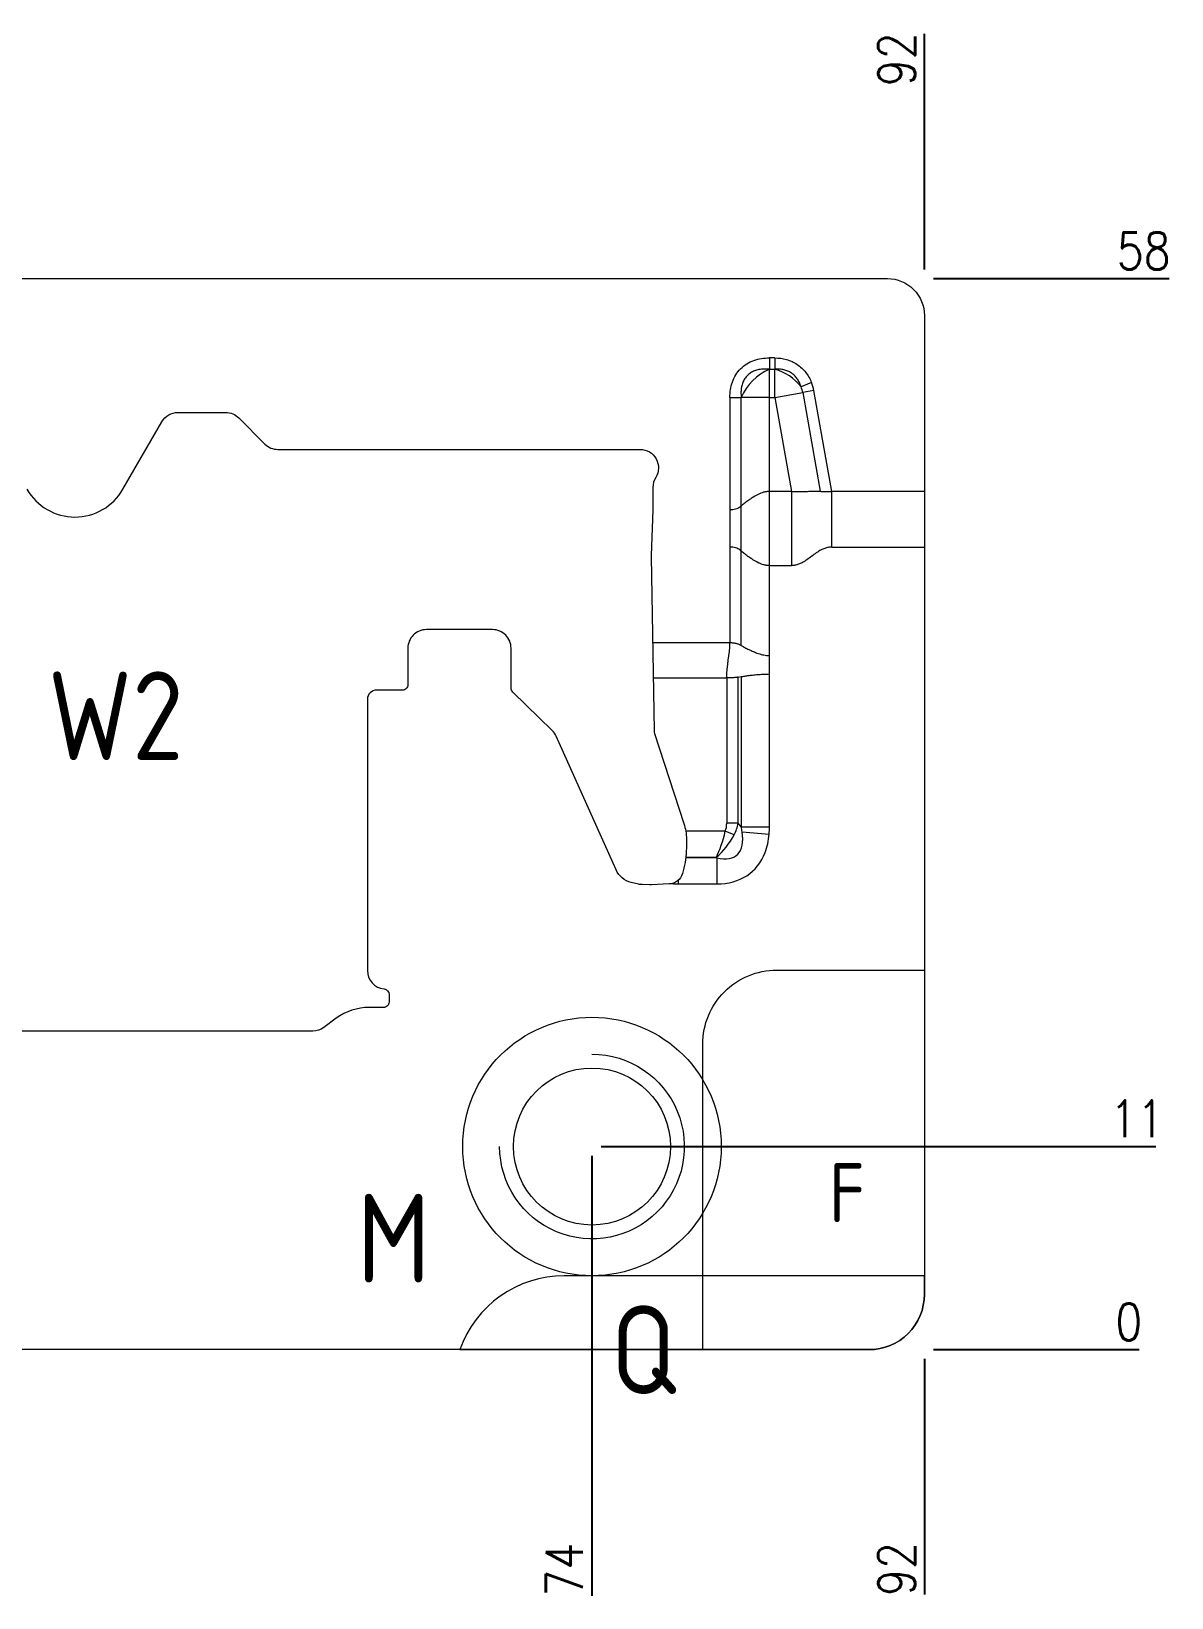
# Model space of a CAD drawing. Header units: millimetres. Extents: x 88508 to 142116, y -5268 to 20283.
# Drawn here: x 101683.2 to 101744.9, y 777.5 to 862.3 of the extents above; entities that cross this region are included whole.
import ezdxf
from ezdxf.enums import TextEntityAlignment as Align

# ---------------------------------------------------------------- set-up
doc = ezdxf.new("R2010")
doc.units = ezdxf.units.MM
for name, color, linetype in [('DIE_P', 2, 'Continuous'), ('DIM', 4, 'Continuous'), ('TEXT', 4, 'Continuous')]:
    doc.layers.add(name, color=color, linetype=linetype)
doc.styles.add('gbenor', font='gbenor.shx', dxfattribs={"bigfont": 'gbcbig.shx'})
doc.styles.get("Standard").update_dxf_attribs({"font": 'txt.shx', "width": 0.85, "bigfont": 'ctxt.shx'})
doc.dimstyles.new('T-2-WX', dxfattribs={"dimtxt": 2, "dimasz": 2, "dimexe": 0.5, "dimexo": 0.5, "dimgap": 0.5, "dimtad": 1, "dimtxsty": 'Standard', "dimblk": 'OPEN30', "dimcen": 0, "dimazin": 3, "dimtfac": 1, "dimtmove": 0, "dimatfit": 3, "dimldrblk": 'OPEN30', "dimlwd": -1, "dimlwe": -1})

# ---------------------------------------------------------------- blocks, each defined once
blk = doc.blocks.new('*D7658')
at = {"layer": 'Defpoints', "color": 0}
for p in [(101639.535, 790.935), (101731.535, 790.935), (101741.535, 790.935)]:
    blk.add_point(p, dxfattribs=at)
at = {"layer": 'DIM', "color": 0}
blk.add_line((101732.035, 790.935), (101743.168, 790.935), dxfattribs=at)
at = {"layer": 'DIM', "color": 0, "lineweight": 5, "insert": (101742.602, 792.435), "char_height": 2, "attachment_point": 5}
blk.add_mtext('0', dxfattribs=at)
blk = doc.blocks.new('_Open30')
blk = doc.blocks.new('*D7659')
at = {"layer": 'Defpoints', "color": 0}
for p in [(101713.535, 801.935), (101741.535, 801.935), (101639.535, 790.935)]:
    blk.add_point(p, dxfattribs=at)
at = {"layer": 'DIM', "color": 0}
for p, q in [((101714.035, 801.935), (101733.535, 801.935)), ((101733.535, 801.935), (101737.535, 801.935)), ((101737.535, 801.935), (101744.059, 801.935))]:
    blk.add_line(p, q, dxfattribs=at)
at = {"layer": 'DIM', "color": 0, "lineweight": 5, "insert": (101743.047, 803.435), "char_height": 2, "attachment_point": 5}
blk.add_mtext('11', dxfattribs=at)
blk = doc.blocks.new('*D7660')
at = {"layer": 'Defpoints', "color": 0}
for p in [(101731.535, 848.935), (101741.535, 848.935), (101639.535, 790.935)]:
    blk.add_point(p, dxfattribs=at)
at = {"layer": 'DIM', "color": 0}
for p, q in [((101732.035, 848.935), (101735.535, 848.935)), ((101735.535, 848.935), (101737.535, 848.935)), ((101737.535, 848.935), (101744.787, 848.935))]:
    blk.add_line(p, q, dxfattribs=at)
at = {"layer": 'DIM', "color": 0, "lineweight": 5, "insert": (101743.411, 850.435), "char_height": 2, "attachment_point": 5}
blk.add_mtext('58', dxfattribs=at)
blk = doc.blocks.new('*D7663')
at = {"layer": 'Defpoints', "color": 0}
for p in [(101639.535, 790.935), (101731.535, 790.935), (101731.535, 780.935)]:
    blk.add_point(p, dxfattribs=at)
at = {"layer": 'DIM', "color": 0}
for p, q in [((101731.535, 790.435), (101731.535, 786.935)), ((101731.535, 786.935), (101731.535, 784.935)), ((101731.535, 784.935), (101731.535, 777.683))]:
    blk.add_line(p, q, dxfattribs=at)
at = {"layer": 'DIM', "color": 0, "lineweight": 5, "insert": (101730.035, 779.059), "char_height": 2, "attachment_point": 5, "rotation": 90}
blk.add_mtext('92', dxfattribs=at)
blk = doc.blocks.new('*D7664')
at = {"layer": 'Defpoints', "color": 0}
for p in [(101713.535, 801.935), (101639.535, 790.935), (101713.535, 780.935)]:
    blk.add_point(p, dxfattribs=at)
at = {"layer": 'DIM', "color": 0}
for p, q in [((101713.535, 801.435), (101713.535, 788.935)), ((101713.535, 788.935), (101713.535, 784.935)), ((101713.535, 784.935), (101713.535, 777.602))]:
    blk.add_line(p, q, dxfattribs=at)
at = {"layer": 'DIM', "color": 0, "lineweight": 5, "insert": (101712.035, 779.019), "char_height": 2, "attachment_point": 5, "rotation": 90}
blk.add_mtext('74', dxfattribs=at)
blk = doc.blocks.new('*D7667')
at = {"layer": 'Defpoints', "color": 0}
for p in [(101731.535, 858.935), (101731.535, 848.935), (101639.535, 790.935)]:
    blk.add_point(p, dxfattribs=at)
at = {"layer": 'DIM', "color": 0}
for p, q in [((101731.535, 854.935), (101731.535, 862.188)), ((101731.535, 852.935), (101731.535, 854.935)), ((101731.535, 849.435), (101731.535, 852.935))]:
    blk.add_line(p, q, dxfattribs=at)
at = {"layer": 'DIM', "color": 0, "lineweight": 5, "insert": (101730.035, 860.811), "char_height": 2, "attachment_point": 5, "rotation": 90}
blk.add_mtext('92', dxfattribs=at)

msp = doc.modelspace()

# ---------------------------------------------------------------- linework, layer by layer
at = {"layer": 'DIE_P', "linetype": 'Continuous', "lineweight": 5}
for p, q in [((101723.146, 844.639), (101723.145, 844.639)), ((101723.145, 844.639), (101723.146, 844.026)), ((101723.146, 844.639), (101723.145, 844.639)), ((101723.145, 844.639), (101723.146, 844.026)), ((101723.146, 844.639), (101723.146, 844.026)), ((101723.439, 844.639), (101723.146, 844.639)), ((101723.146, 844.639), (101723.146, 844.026)), ((101723.439, 844.639), (101723.146, 844.639)), ((101723.146, 842.494), (101723.146, 844.026)), ((101723.146, 844.026), (101723.439, 844.026)), ((101723.146, 842.494), (101723.146, 844.026)), ((101723.146, 844.026), (101723.439, 844.026)), ((101723.439, 844.639), (101723.439, 844.026)), ((101723.439, 844.639), (101723.439, 844.026)), ((101723.439, 842.494), (101723.439, 844.026)), ((101723.439, 842.494), (101723.439, 844.026)), ((101723.44, 844.639), (101723.44, 844.026)), ((101723.44, 844.639), (101723.44, 844.026)), ((101725.424, 843.308), (101724.857, 843.075)), ((101725.424, 843.308), (101724.857, 843.075)), ((101721.001, 842.495), (101721.001, 842.494)), ((101721.001, 842.495), (101721.614, 842.495)), ((101721.001, 842.495), (101721.001, 842.494)), ((101721.001, 842.495), (101721.614, 842.495)), ((101721.001, 842.494), (101721.614, 842.494)), ((101721.001, 842.494), (101721.001, 836.405)), ((101721.001, 842.494), (101721.614, 842.494)), ((101721.001, 842.494), (101721.001, 836.405)), ((101723.146, 842.494), (101721.614, 842.494)), ((101721.614, 836.62), (101721.614, 842.494)), ((101723.146, 842.494), (101721.614, 842.494)), ((101721.614, 836.62), (101721.614, 842.494)), ((101723.146, 837.405), (101723.146, 842.494)), ((101723.146, 842.494), (101723.439, 842.494)), ((101723.146, 837.405), (101723.146, 842.494)), ((101723.146, 842.494), (101723.439, 842.494)), ((101723.439, 842.494), (101724.948, 842.76)), ((101723.439, 842.494), (101724.948, 842.76)), ((101723.439, 842.494), (101724.337, 837.405)), ((101723.439, 842.494), (101724.337, 837.405)), ((101725.552, 842.867), (101724.948, 842.76)), ((101725.552, 842.867), (101724.948, 842.76)), ((101724.948, 842.76), (101725.89, 837.418)), ((101724.948, 842.76), (101725.89, 837.418)), ((101726.515, 837.405), (101725.552, 842.867)), ((101726.515, 837.405), (101725.552, 842.867)), ((101724.337, 837.405), (101723.146, 837.405)), ((101723.146, 833.395), (101723.146, 837.405)), ((101724.337, 837.405), (101723.146, 837.405)), ((101723.146, 833.395), (101723.146, 837.405)), ((101724.337, 837.405), (101724.337, 833.395)), ((101724.337, 837.405), (101724.337, 833.395)), ((101731.535, 837.405), (101726.515, 837.405)), ((101721.001, 836.405), (101721.001, 834.395)), ((101721.001, 836.405), (101721.001, 834.395)), ((101721.614, 834.18), (101721.614, 836.62)), ((101721.614, 834.18), (101721.614, 836.62)), ((101721.001, 834.395), (101721.001, 829.224)), ((101721.001, 834.395), (101721.001, 829.224)), ((101721.614, 829.07), (101721.614, 834.18)), ((101721.614, 829.07), (101721.614, 834.18)), ((101726.515, 834.395), (101731.535, 834.395)), ((101723.146, 833.395), (101724.337, 833.395)), ((101723.146, 828.524), (101723.146, 833.395)), ((101723.146, 833.395), (101724.337, 833.395)), ((101723.146, 828.524), (101723.146, 833.395)), ((101723.146, 827.524), (101723.146, 828.524)), ((101723.146, 827.524), (101723.146, 828.524)), ((101720.831, 827.311), (101720.831, 819.444)), ((101720.831, 827.311), (101720.831, 819.444)), ((101721.444, 827.351), (101721.614, 827.38)), ((101721.444, 827.351), (101721.614, 827.38)), ((101721.444, 819.444), (101721.444, 827.351)), ((101721.444, 819.444), (101721.444, 827.351)), ((101721.614, 827.38), (101721.614, 819.242)), ((101721.614, 827.38), (101721.614, 819.242)), ((101723.146, 819.242), (101723.146, 827.524)), ((101723.146, 819.242), (101723.146, 827.524)), ((101721.444, 819.444), (101720.831, 819.444)), ((101721.444, 819.444), (101720.831, 819.444)), ((101721.614, 819.242), (101721.444, 819.444)), ((101721.614, 819.242), (101721.444, 819.444)), ((101720.755, 819.016), (101718.608, 819.016)), ((101720.755, 819.016), (101718.608, 819.016)), ((101721.242, 818.82), (101720.755, 819.016)), ((101721.242, 818.82), (101720.755, 819.016)), ((101721.614, 819.242), (101723.146, 819.242)), ((101721.614, 819.242), (101723.146, 819.242)), ((101721.664, 818.981), (101723.13, 818.857)), ((101721.664, 818.981), (101723.13, 818.857)), ((101720.298, 817.571), (101718.612, 817.571)), ((101720.298, 817.571), (101718.612, 817.571)), ((101718.616, 817.601), (101720.272, 817.601)), ((101718.616, 817.601), (101720.272, 817.601)), ((101720.272, 817.601), (101720.298, 817.571)), ((101720.272, 817.601), (101720.298, 817.571)), ((101720.298, 817.571), (101720.298, 816.157)), ((101720.298, 817.571), (101720.298, 816.157)), ((101718.206, 816.358), (101718.206, 816.157)), ((101718.206, 816.358), (101718.206, 816.157)), ((101718.206, 816.157), (101718.535, 816.157)), ((101718.206, 816.157), (101718.535, 816.157)), ((101718.535, 816.157), (101720.298, 816.157)), ((101718.535, 816.157), (101720.298, 816.157))]:
    msp.add_line(p, q, dxfattribs=at)
at = {"layer": 'DIE_P', "linetype": 'Continuous', "lineweight": 5, "ltscale": 10}
msp.add_lwpolyline([(101639.535, 805.764), (101639.535, 846.935, -0.414214), (101641.535, 848.935), (101729.535, 848.935, -0.414214), (101731.535, 846.935), (101731.535, 793.935, -0.414214), (101728.535, 790.935), (101654.363, 790.935, -0.198912), (101652.949, 791.521), (101640.121, 804.349, -0.198912)], format="xyb", close=True, dxfattribs=at)
at = {"layer": 'DIE_P', "linetype": 'Continuous', "lineweight": 5, "flags": 128}
for points in [[(101723.44, 844.639), (101723.44, 844.639), (101723.44, 844.639), (101723.44, 844.639), (101723.44, 844.639), (101723.44, 844.639), (101723.44, 844.639), (101723.439, 844.639), (101723.439, 844.639)], [(101723.44, 844.639), (101723.44, 844.639), (101723.44, 844.639), (101723.44, 844.639), (101723.44, 844.639), (101723.44, 844.639), (101723.44, 844.639), (101723.439, 844.639), (101723.439, 844.639)], [(101723.439, 844.026), (101723.439, 844.026), (101723.439, 844.026), (101723.44, 844.026), (101723.44, 844.026), (101723.44, 844.026), (101723.44, 844.026), (101723.44, 844.026), (101723.44, 844.026)], [(101723.439, 844.026), (101723.439, 844.026), (101723.439, 844.026), (101723.44, 844.026), (101723.44, 844.026), (101723.44, 844.026), (101723.44, 844.026), (101723.44, 844.026), (101723.44, 844.026)]]:
    msp.add_lwpolyline(points, dxfattribs=at)
at = {"layer": 'DIE_P', "color": 1, "lineweight": 5}
msp.add_lwpolyline([(101682.937, 837.525, 0.57735), (101688.133, 837.525), (101690.246, 841.185, -0.267949), (101691.112, 841.685), (101693.698, 841.685, -0.198912), (101694.405, 841.392), (101695.819, 839.978, 0.198912), (101696.527, 839.685), (101716.135, 839.685, -0.587802), (101716.985, 838.158, 0.139599), (101716.835, 837.632), (101716.835, 836.405), (101716.739, 833.94, 0.013966), (101716.739, 833.884), (101716.899, 824.447, 0.07437), (101716.923, 824.301), (101718.506, 819.428, -0.072804), (101718.652, 818.571, -0.020893), (101718.64, 817.94, -0.065843), (101718.433, 816.715, -0.314664), (101717.71, 816.152), (101716.763, 816.102, -0.022085), (101716.674, 816.101), (101716.251, 816.116, -0.047945), (101716.061, 816.141), (101715.662, 816.234, -0.234761), (101714.838, 816.913), (101711.597, 824.151, 0.094488), (101711.382, 824.458), (101709.244, 826.544, -0.202142), (101709.153, 826.759), (101709.153, 828.926, 0.414214), (101708.153, 829.926), (101704.565, 829.926, 0.414214), (101703.565, 828.926), (101703.565, 826.943, -0.415405), (101703.264, 826.643), (101701.873, 826.649, 0.415405), (101701.371, 826.149), (101701.371, 811.464, 0.386273), (101702.275, 810.469, -0.386273), (101702.546, 810.17), (101702.546, 809.764, -0.414613), (101702.246, 809.464), (101701.47, 809.465, 0.160217), (101699.689, 808.882), (101699.006, 808.38, -0.159868), (101698.414, 808.185), (101672.656, 808.185, -0.159868)], format="xyb", dxfattribs=at)
at = {"layer": 'DIE_P', "color": 94, "linetype": 'Continuous', "lineweight": 5}
msp.add_lwpolyline([(101731.535, 811.487), (101731.535, 793.935, -0.414214), (101728.535, 790.935), (101719.535, 790.935), (101719.535, 807.487, -0.414214), (101723.535, 811.487), (101731.535, 811.487)], format="xyb", dxfattribs=at)
at = {"layer": 'DIE_P', "lineweight": 5}
msp.add_lwpolyline([(101713.535, 806.935, -2.414214), (101708.535, 801.935)], format="xyb", dxfattribs=at)
at = {"layer": 'DIE_P', "color": 7, "lineweight": 5}
msp.add_lwpolyline([(101706.377, 790.935), (101728.535, 790.935, 0.414214), (101731.535, 793.935), (101731.535, 794.939), (101712.035, 794.939, 0.318007)], format="xyb", close=True, dxfattribs=at)
at = {"layer": 'DIE_P', "linetype": 'Continuous', "lineweight": 5, "ltscale": 10}
msp.add_circle((101713.535, 801.935), 7, dxfattribs=at)
at = {"layer": 'DIE_P', "lineweight": 5}
msp.add_circle((101713.535, 801.935), 4.25, dxfattribs=at)
at = {"layer": 'DIE_P', "linetype": 'Continuous', "lineweight": 5}
for centre, radius, start, end in [((101724.309, 841.331), 2.936, 113.35432, 156.64568), ((101724.309, 841.331), 2.936, 113.35432, 156.64568), ((101722.684, 841.368), 2.764, 38.1539, 74.12122), ((101722.684, 841.368), 2.764, 38.1539, 74.12122), ((101723.439, 842.494), 2.145, 10, 22.29086), ((101723.439, 842.494), 2.145, 10, 22.29086), ((101723.439, 842.494), 1.532, 10, 22.29086), ((101723.439, 842.494), 1.532, 10, 22.29086)]:
    msp.add_arc(centre, radius, start, end, dxfattribs=at)
for centre, major_axis, ratio, start_param, end_param in [((101719.265, 820.216), (1.268, -1.512), 0.60812, 0.313565, 0.627131), ((101719.265, 820.216), (1.268, -1.512), 0.60812, 0.313565, 0.627131), ((101719.265, 820.216), (1.581, -1.884), 0.813078, 0.313565, 0.627131), ((101719.265, 820.216), (1.581, -1.884), 0.813078, 0.313565, 0.627131), ((101720.272, 819.016), (-0.51, -1.997), 0.22754, 0.843503, 1.628901), ((101720.272, 819.016), (-0.51, -1.997), 0.22754, 0.843503, 1.628901), ((101720.272, 819.016), (-1.124, -1.742), 0.451138, 0.960352, 1.74575), ((101720.272, 819.016), (-1.124, -1.742), 0.451138, 0.960352, 1.74575), ((101717.924, 821.814), (3.446, -4.107), 0.373037, 5.811353, 6.832131), ((101717.924, 821.814), (3.446, -4.107), 0.373037, 5.811353, 6.832131), ((101717.924, 821.814), (3.446, -4.107), 0.373037, 0.548945, 0.627131), ((101717.924, 821.814), (3.446, -4.107), 0.373037, 0.548945, 0.627131), ((101717.924, 821.814), (4.228, -5.039), 0.60812, 0.324295, 0.548945), ((101717.924, 821.814), (4.228, -5.039), 0.60812, 0.324295, 0.548945), ((101717.924, 821.814), (4.228, -5.039), 0.60812, 0.548945, 0.627131), ((101717.924, 821.814), (4.228, -5.039), 0.60812, 0.548945, 0.627131), ((101717.924, 821.814), (4.228, -5.039), 0.60812, 5.811353, 6.60748), ((101717.924, 821.814), (4.228, -5.039), 0.60812, 5.811353, 6.60748), ((101717.481, 821.955), (1.428, -5.712), 0.696316, 6.029972, 6.110873), ((101717.481, 821.955), (1.428, -5.712), 0.696316, 6.029972, 6.110873)]:
    msp.add_ellipse(centre, major_axis=major_axis, ratio=ratio, start_param=start_param, end_param=end_param, dxfattribs=at)
for points, knots in [([(101721.001, 842.495), (101721.001, 842.779), (101721.042, 843.067), (101721.231, 843.602), (101721.38, 843.852), (101721.783, 844.256), (101722.032, 844.407), (101722.572, 844.598), (101722.86, 844.639), (101723.145, 844.639)], [0, 0, 0, 0, 0.25, 0.25, 0.5, 0.5, 0.75, 0.75, 1, 1, 1, 1]), ([(101721.001, 842.495), (101721.001, 842.779), (101721.042, 843.067), (101721.231, 843.602), (101721.38, 843.852), (101721.783, 844.256), (101722.032, 844.407), (101722.572, 844.598), (101722.86, 844.639), (101723.145, 844.639)], [0, 0, 0, 0, 0.25, 0.25, 0.5, 0.5, 0.75, 0.75, 1, 1, 1, 1]), ([(101723.146, 844.026), (101723.095, 844.031), (101722.995, 844.039), (101722.849, 844.039), (101722.71, 844.03), (101722.577, 844.01), (101722.453, 843.981), (101722.335, 843.942), (101722.226, 843.894), (101722.125, 843.836), (101722.033, 843.77), (101721.921, 843.67), (101721.8, 843.521), (101721.693, 843.307), (101721.624, 843.061), (101721.594, 842.786), (101721.607, 842.595), (101721.614, 842.495)], [0, 0, 0, 0, 0.059763, 0.116758, 0.171154, 0.223142, 0.272942, 0.320803, 0.367008, 0.411867, 0.455724, 0.498942, 0.586353, 0.677741, 0.775779, 0.882637, 1, 1, 1, 1]), ([(101723.146, 844.026), (101723.095, 844.031), (101722.995, 844.039), (101722.849, 844.039), (101722.71, 844.03), (101722.577, 844.01), (101722.453, 843.981), (101722.335, 843.942), (101722.226, 843.894), (101722.125, 843.836), (101722.033, 843.77), (101721.921, 843.67), (101721.8, 843.521), (101721.693, 843.307), (101721.624, 843.061), (101721.594, 842.786), (101721.607, 842.595), (101721.614, 842.495)], [0, 0, 0, 0, 0.059763, 0.116758, 0.171154, 0.223142, 0.272942, 0.320803, 0.367008, 0.411867, 0.455724, 0.498942, 0.586353, 0.677741, 0.775779, 0.882637, 1, 1, 1, 1]), ([(101723.44, 844.639), (101723.651, 844.639), (101723.865, 844.612), (101724.272, 844.497), (101724.467, 844.407), (101724.819, 844.172), (101724.975, 844.026), (101725.237, 843.692), (101725.343, 843.505), (101725.424, 843.308)], [0, 0, 0, 0, 0.25, 0.25, 0.5, 0.5, 0.75, 0.75, 1, 1, 1, 1]), ([(101723.44, 844.639), (101723.651, 844.639), (101723.865, 844.612), (101724.272, 844.497), (101724.467, 844.407), (101724.819, 844.172), (101724.975, 844.026), (101725.237, 843.692), (101725.343, 843.505), (101725.424, 843.308)], [0, 0, 0, 0, 0.25, 0.25, 0.5, 0.5, 0.75, 0.75, 1, 1, 1, 1]), ([(101724.857, 843.075), (101724.843, 843.116), (101724.817, 843.195), (101724.767, 843.309), (101724.71, 843.415), (101724.647, 843.513), (101724.577, 843.603), (101724.501, 843.685), (101724.419, 843.759), (101724.302, 843.845), (101724.139, 843.934), (101723.923, 844.003), (101723.686, 844.038), (101723.524, 844.03), (101723.44, 844.026)], [0, 0, 0, 0, 0.068857, 0.135378, 0.199798, 0.262377, 0.323396, 0.383159, 0.44199, 0.500229, 0.617163, 0.737821, 0.864712, 1, 1, 1, 1]), ([(101724.857, 843.075), (101724.843, 843.116), (101724.817, 843.195), (101724.767, 843.309), (101724.71, 843.415), (101724.647, 843.513), (101724.577, 843.603), (101724.501, 843.685), (101724.419, 843.759), (101724.302, 843.845), (101724.139, 843.934), (101723.923, 844.003), (101723.686, 844.038), (101723.524, 844.03), (101723.44, 844.026)], [0, 0, 0, 0, 0.068857, 0.135378, 0.199798, 0.262377, 0.323396, 0.383159, 0.44199, 0.500229, 0.617163, 0.737821, 0.864712, 1, 1, 1, 1]), ([(101723.146, 837.405), (101723.118, 837.405), (101723.064, 837.404), (101722.982, 837.395), (101722.901, 837.382), (101722.799, 837.358), (101722.673, 837.316), (101722.477, 837.228), (101722.307, 837.127), (101722.128, 837.008), (101721.964, 836.893), (101721.779, 836.755), (101721.665, 836.662), (101721.614, 836.62)], [0, 0, 0, 0, 0.042466, 0.084915, 0.127528, 0.170486, 0.249318, 0.336881, 0.513167, 0.573431, 0.700847, 0.863732, 1, 1, 1, 1]), ([(101723.146, 837.405), (101723.118, 837.405), (101723.064, 837.404), (101722.982, 837.395), (101722.901, 837.382), (101722.799, 837.358), (101722.673, 837.316), (101722.477, 837.228), (101722.307, 837.127), (101722.128, 837.008), (101721.964, 836.893), (101721.779, 836.755), (101721.665, 836.662), (101721.614, 836.62)], [0, 0, 0, 0, 0.042466, 0.084915, 0.127528, 0.170486, 0.249318, 0.336881, 0.513167, 0.573431, 0.700847, 0.863732, 1, 1, 1, 1]), ([(101724.337, 837.405), (101724.385, 837.405), (101724.478, 837.405), (101724.611, 837.406), (101724.731, 837.407), (101724.837, 837.407), (101724.993, 837.41), (101725.227, 837.415), (101725.512, 837.422), (101725.716, 837.423), (101725.834, 837.42), (101725.872, 837.419), (101725.89, 837.418)], [0, 0, 0, 0, 0.08266, 0.158299, 0.226917, 0.288514, 0.343092, 0.503885, 0.711842, 0.902214, 0.953354, 1, 1, 1, 1]), ([(101724.337, 837.405), (101724.385, 837.405), (101724.478, 837.405), (101724.611, 837.406), (101724.731, 837.407), (101724.837, 837.407), (101724.993, 837.41), (101725.227, 837.415), (101725.512, 837.422), (101725.716, 837.423), (101725.834, 837.42), (101725.872, 837.419), (101725.89, 837.418)], [0, 0, 0, 0, 0.08266, 0.158299, 0.226917, 0.288514, 0.343092, 0.503885, 0.711842, 0.902214, 0.953354, 1, 1, 1, 1]), ([(101725.89, 837.418), (101725.905, 837.417), (101725.936, 837.414), (101726.011, 837.41), (101726.118, 837.407), (101726.256, 837.405), (101726.389, 837.405), (101726.474, 837.405), (101726.515, 837.405)], [0, 0, 0, 0, 0.0939075, 0.1945654, 0.4262057, 0.6376685, 0.828938, 1, 1, 1, 1]), ([(101725.89, 837.418), (101725.905, 837.417), (101725.936, 837.414), (101726.011, 837.41), (101726.118, 837.407), (101726.256, 837.405), (101726.389, 837.405), (101726.474, 837.405), (101726.515, 837.405)], [0, 0, 0, 0, 0.0939075, 0.1945654, 0.4262057, 0.6376685, 0.828938, 1, 1, 1, 1]), ([(101721.614, 836.62), (101721.602, 836.609), (101721.579, 836.587), (101721.521, 836.542), (101721.435, 836.491), (101721.308, 836.443), (101721.162, 836.411), (101721.055, 836.407), (101721.001, 836.405)], [0, 0, 0, 0, 0.085648, 0.170312, 0.373422, 0.568587, 0.782499, 1, 1, 1, 1]), ([(101721.614, 836.62), (101721.602, 836.609), (101721.579, 836.587), (101721.521, 836.542), (101721.435, 836.491), (101721.308, 836.443), (101721.162, 836.411), (101721.055, 836.407), (101721.001, 836.405)], [0, 0, 0, 0, 0.085648, 0.170312, 0.373422, 0.568587, 0.782499, 1, 1, 1, 1]), ([(101721.614, 834.18), (101721.602, 834.191), (101721.579, 834.214), (101721.521, 834.258), (101721.435, 834.309), (101721.308, 834.358), (101721.162, 834.389), (101721.055, 834.393), (101721.001, 834.395)], [0, 0, 0, 0, 0.085666, 0.170347, 0.373448, 0.568606, 0.782508, 1, 1, 1, 1]), ([(101721.614, 834.18), (101721.602, 834.191), (101721.579, 834.214), (101721.521, 834.258), (101721.435, 834.309), (101721.308, 834.358), (101721.162, 834.389), (101721.055, 834.393), (101721.001, 834.395)], [0, 0, 0, 0, 0.085666, 0.170347, 0.373448, 0.568606, 0.782508, 1, 1, 1, 1]), ([(101723.146, 833.395), (101723.118, 833.396), (101723.064, 833.397), (101722.982, 833.405), (101722.901, 833.418), (101722.799, 833.443), (101722.673, 833.485), (101722.477, 833.573), (101722.307, 833.674), (101722.128, 833.792), (101721.964, 833.907), (101721.779, 834.046), (101721.665, 834.138), (101721.614, 834.18)], [0, 0, 0, 0, 0.0424664, 0.084915, 0.1275282, 0.1704863, 0.2493178, 0.3368809, 0.513167, 0.573431, 0.7008473, 0.8637317, 1, 1, 1, 1]), ([(101723.146, 833.395), (101723.118, 833.396), (101723.064, 833.397), (101722.982, 833.405), (101722.901, 833.418), (101722.799, 833.443), (101722.673, 833.485), (101722.477, 833.573), (101722.307, 833.674), (101722.128, 833.792), (101721.964, 833.907), (101721.779, 834.046), (101721.665, 834.138), (101721.614, 834.18)], [0, 0, 0, 0, 0.0424664, 0.084915, 0.1275282, 0.1704863, 0.2493178, 0.3368809, 0.513167, 0.573431, 0.7008473, 0.8637317, 1, 1, 1, 1]), ([(101726.515, 834.395), (101726.483, 834.394), (101726.42, 834.393), (101726.326, 834.379), (101726.23, 834.357), (101726.133, 834.327), (101726.035, 834.287), (101725.928, 834.235), (101725.808, 834.166), (101725.636, 834.052), (101725.426, 833.895), (101725.215, 833.738), (101725.043, 833.625), (101724.893, 833.538), (101724.723, 833.462), (101724.529, 833.406), (101724.4, 833.399), (101724.337, 833.395)], [0, 0, 0, 0, 0.038324, 0.077384, 0.117488, 0.15892, 0.201937, 0.24677, 0.305439, 0.372119, 0.500098, 0.628077, 0.694556, 0.753425, 0.841157, 0.922625, 1, 1, 1, 1]), ([(101726.515, 834.395), (101726.483, 834.394), (101726.42, 834.393), (101726.326, 834.379), (101726.23, 834.357), (101726.133, 834.327), (101726.035, 834.287), (101725.928, 834.235), (101725.808, 834.166), (101725.636, 834.052), (101725.426, 833.895), (101725.215, 833.738), (101725.043, 833.625), (101724.893, 833.538), (101724.723, 833.462), (101724.529, 833.406), (101724.4, 833.399), (101724.337, 833.395)], [0, 0, 0, 0, 0.038324, 0.077384, 0.117488, 0.15892, 0.201937, 0.24677, 0.305439, 0.372119, 0.500098, 0.628077, 0.694556, 0.753425, 0.841157, 0.922625, 1, 1, 1, 1]), ([(101721.001, 829.224), (101721.028, 829.223), (101721.082, 829.222), (101721.162, 829.216), (101721.24, 829.206), (101721.316, 829.191), (101721.388, 829.173), (101721.457, 829.15), (101721.517, 829.125), (101721.57, 829.098), (101721.599, 829.079), (101721.614, 829.07)], [0, 0, 0, 0, 0.1120239, 0.2243176, 0.3371686, 0.4508603, 0.5656696, 0.6818656, 0.7997079, 0.9006076, 1, 1, 1, 1]), ([(101721.001, 829.224), (101721.028, 829.223), (101721.082, 829.222), (101721.162, 829.216), (101721.24, 829.206), (101721.316, 829.191), (101721.388, 829.173), (101721.457, 829.15), (101721.517, 829.125), (101721.57, 829.098), (101721.599, 829.079), (101721.614, 829.07)], [0, 0, 0, 0, 0.1120239, 0.2243176, 0.3371686, 0.4508603, 0.5656696, 0.6818656, 0.7997079, 0.9006076, 1, 1, 1, 1]), ([(101721.614, 829.07), (101721.638, 829.056), (101721.688, 829.027), (101721.773, 828.981), (101721.871, 828.929), (101722, 828.864), (101722.131, 828.802), (101722.315, 828.719), (101722.492, 828.648), (101722.688, 828.586), (101722.837, 828.551), (101722.989, 828.528), (101723.094, 828.525), (101723.146, 828.524)], [0, 0, 0, 0, 0.063233, 0.133321, 0.210266, 0.294069, 0.418579, 0.482675, 0.660351, 0.748985, 0.828804, 0.915176, 1, 1, 1, 1]), ([(101721.614, 829.07), (101721.638, 829.056), (101721.688, 829.027), (101721.773, 828.981), (101721.871, 828.929), (101722, 828.864), (101722.131, 828.802), (101722.315, 828.719), (101722.492, 828.648), (101722.688, 828.586), (101722.837, 828.551), (101722.989, 828.528), (101723.094, 828.525), (101723.146, 828.524)], [0, 0, 0, 0, 0.063233, 0.133321, 0.210266, 0.294069, 0.418579, 0.482675, 0.660351, 0.748985, 0.828804, 0.915176, 1, 1, 1, 1]), ([(101721.444, 827.351), (101721.425, 827.348), (101721.385, 827.342), (101721.317, 827.334), (101721.245, 827.327), (101721.167, 827.321), (101721.086, 827.317), (101721.003, 827.314), (101720.917, 827.312), (101720.86, 827.312), (101720.831, 827.311)], [0, 0, 0, 0, 0.12761, 0.254426, 0.380472, 0.505772, 0.63035, 0.754231, 0.877439, 1, 1, 1, 1]), ([(101721.444, 827.351), (101721.425, 827.348), (101721.385, 827.342), (101721.317, 827.334), (101721.245, 827.327), (101721.167, 827.321), (101721.086, 827.317), (101721.003, 827.314), (101720.917, 827.312), (101720.86, 827.312), (101720.831, 827.311)], [0, 0, 0, 0, 0.12761, 0.254426, 0.380472, 0.505772, 0.63035, 0.754231, 0.877439, 1, 1, 1, 1]), ([(101721.614, 827.38), (101721.645, 827.385), (101721.707, 827.395), (101721.811, 827.411), (101721.923, 827.428), (101722.042, 827.444), (101722.167, 827.46), (101722.299, 827.474), (101722.435, 827.488), (101722.574, 827.5), (101722.716, 827.51), (101722.859, 827.518), (101723.003, 827.523), (101723.098, 827.523), (101723.146, 827.524)], [0, 0, 0, 0, 0.081334, 0.163799, 0.24716, 0.331183, 0.415634, 0.500283, 0.584901, 0.669267, 0.753162, 0.83638, 0.918721, 1, 1, 1, 1]), ([(101721.614, 827.38), (101721.645, 827.385), (101721.707, 827.395), (101721.811, 827.411), (101721.923, 827.428), (101722.042, 827.444), (101722.167, 827.46), (101722.299, 827.474), (101722.435, 827.488), (101722.574, 827.5), (101722.716, 827.51), (101722.859, 827.518), (101723.003, 827.523), (101723.098, 827.523), (101723.146, 827.524)], [0, 0, 0, 0, 0.081334, 0.163799, 0.24716, 0.331183, 0.415634, 0.500283, 0.584901, 0.669267, 0.753162, 0.83638, 0.918721, 1, 1, 1, 1])]:
    msp.add_open_spline(points, degree=3, knots=knots, dxfattribs=at)
for points, degree in [([(101726.515, 834.395), (101726.515, 835.452), (101726.515, 836.348), (101726.515, 837.405)], 3), ([(101726.515, 834.395), (101726.515, 835.452), (101726.515, 836.348), (101726.515, 837.405)], 3), ([(101716.818, 829.223), (101716.824, 829.223), (101716.829, 829.223), (101716.835, 829.223)], 3), ([(101716.818, 829.223), (101716.835, 829.223)], 1), ([(101716.835, 829.223), (101718.224, 829.223), (101719.612, 829.223), (101721.001, 829.223)], 3), ([(101716.835, 829.223), (101721.001, 829.223)], 1), ([(101720.831, 827.311), (101720.831, 827.954), (101721.001, 828.581), (101721.001, 829.224)], 3), ([(101720.831, 827.311), (101720.831, 827.954), (101721.001, 828.581), (101721.001, 829.224)], 3), ([(101716.835, 827.311), (101720.831, 827.311)], 1), ([(101716.835, 827.311), (101718.167, 827.311), (101719.499, 827.311), (101720.831, 827.311)], 3)]:
    msp.add_open_spline(points, degree=degree, dxfattribs=at)

# ---------------------------------------------------------------- texts
at = {"layer": 'DIE_P', "color": 4, "lineweight": 5, "style": 'gbenor'}
msp.add_text('F', height=3.2, dxfattribs=at).set_placement((101727.346, 799.431), align=Align.MIDDLE_CENTER)
at = {"layer": 'TEXT', "color": 4, "lineweight": 5, "style": 'gbenor'}
for s, p in [('W2', (101687.744, 825.263)), ('M', (101702.792, 796.975)), ('Q', (101716.33, 790.935))]:
    msp.add_text(s, height=4.8, dxfattribs=at).set_placement(p, align=Align.MIDDLE_CENTER)

# ---------------------------------------------------------------- dimensions: what is measured, and where the dimension line sits
at = {"layer": 'DIM', "lineweight": 5}
for feature_location, offset, dtype, origin, picture, middle in [((101731.535, 848.935), (0, 10), 1, (101639.535, 790.935), '*D7667', (101730.035, 860.811)), ((101731.535, 848.935), (10, 0), 0, (101639.535, 790.935), '*D7660', (101743.411, 850.435)), ((101713.535, 801.935), (28, 0), 0, (101639.535, 790.935), '*D7659', (101743.047, 803.435)), ((101713.535, 801.935), (0, -21), 1, (101639.535, 790.935), '*D7664', (101712.035, 779.019)), ((101731.534988765, 790.93517035), (10, 0), 0, (101639.534988745, 790.93517035), '*D7658', (101742.601655431, 792.43517035)), ((101731.535, 790.935), (0, -10), 1, (101639.535, 790.935), '*D7663', (101730.035, 779.059))]:
    dim = msp.add_ordinate_dim(feature_location=feature_location, offset=offset, dtype=dtype, origin=origin, dimstyle='T-2-WX', dxfattribs=at)
    dim.commit()
    dim.dimension.update_dxf_attribs({"geometry": picture, "text_midpoint": middle})

doc.saveas('drawing.dxf')
